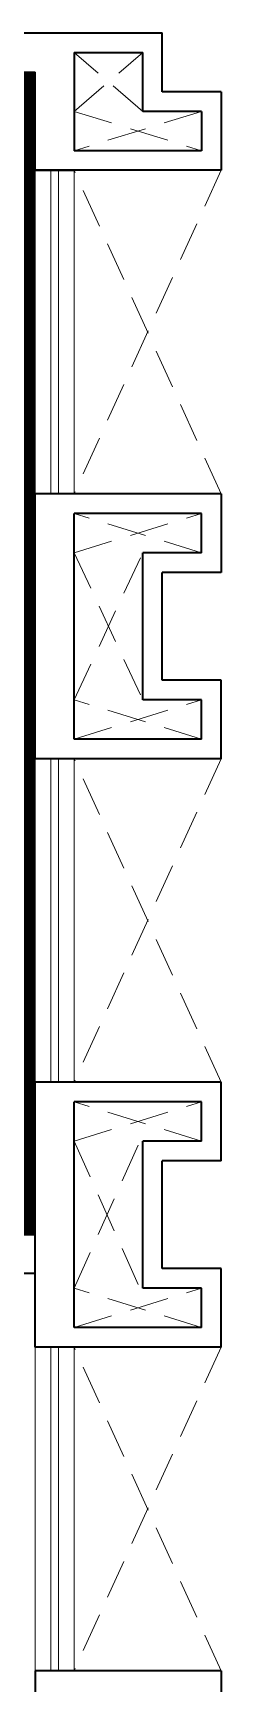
# Model space of a CAD drawing. Header units: millimetres. Extents: x -3092155 to -372614, y -7085746 to -5662826.
# Drawn here: x -388170 to -387210, y -5671839 to -5663426 of the extents above; entities that cross this region are included whole.
import ezdxf

# ---------------------------------------------------------------- set-up
doc = ezdxf.new("R2010")
doc.units = ezdxf.units.MM
doc.header["$LTSCALE"] = 2
doc.header["$MEASUREMENT"] = 0
doc.linetypes.add('DASHED2', pattern=[0.375, 0.25, -0.125])
doc.layers.add('DOT', color=7, linetype='DASHED2', lineweight=0, true_color=0x89067c)
for name, color, linetype, lineweight in [('DUCT', 37, 'Continuous', 35), ('glass', 5, 'Continuous', 15), ('SILL', 74, 'Continuous', 9), ('TEXT', 7, 'Continuous', 13), ('WAll', 250, 'Continuous', 35)]:
    doc.layers.add(name, color=color, linetype=linetype, lineweight=lineweight)

msp = doc.modelspace()

# ---------------------------------------------------------------- hatches: boundary and pattern name
at = {"layer": 'TEXT', "lineweight": 50, "ltscale": 100, "true_color": 0x7ae4ea, "transparency": 33554597}
h = msp.add_hatch(dxfattribs=at)
h.set_pattern_fill('_USER', color=141, scale=10, pattern_type=0)
h.set_pattern_definition([(0, (0, 0), (0, 10), [])])
h.paths.add_polyline_path([(-388159.7, -5665776.2), (-388159.7, -5664126.2), (-388159.7, -5664126.2), (-388159.7, -5663626.2), (-400509.3, -5663626.2), (-400509.3, -5664076.2), (-400709.3, -5664076.2), (-400709.3, -5664126.2), (-399510.3, -5664126.2, -0.354207), (-400509.3, -5665259.4), (-400509.3, -5668043, -0.354207), (-399510.3, -5669176.2), (-400709.3, -5669176.2), (-400709.3, -5669226.2), (-400509.3, -5669226.2), (-400509.3, -5669551.2), (-388159.7, -5669551.2), (-388159.7, -5668776.2), (-388159.7, -5667126.2)])
h.paths.add_polyline_path([(-399513.5, -5664176.2), (-400709.3, -5664176.2), (-400709.3, -5665276.2, 0.389983)], flags=0)
h.paths.add_polyline_path([(-400509.3, -5668043, 0.041887), (-400709.3, -5668026.2), (-400709.3, -5669126.2), (-399513.5, -5669126.2, 0.342502)])

# ---------------------------------------------------------------- linework, layer by layer
at = {"layer": 'DOT', "ltscale": 400}
for p, q in [((-387609.7, -5663826.2), (-387959.7, -5663526.2)), ((-387959.7, -5663826.2), (-387609.7, -5663526.2)), ((-387959.7, -5663826.2), (-387309.7, -5664026.2)), ((-387309.7, -5663826.2), (-387959.7, -5664026.2)), ((-387209.7, -5665776.2), (-387959.7, -5664126.2)), ((-387209.7, -5664126.2), (-387959.7, -5665776.2)), ((-387959.7, -5666076.2), (-387309.7, -5665876.2)), ((-387309.7, -5666076.2), (-387959.7, -5665876.2)), ((-387959.7, -5666076.2), (-387609.7, -5666826.2)), ((-387959.7, -5666826.2), (-387609.7, -5666076.2)), ((-387959.7, -5667026.2), (-387309.7, -5666826.2)), ((-387309.7, -5667026.2), (-387959.7, -5666826.2)), ((-387209.7, -5667126.2), (-387959.7, -5668776.2)), ((-387209.7, -5668776.2), (-387959.7, -5667126.2)), ((-387959.7, -5669076.2), (-387309.7, -5668876.2)), ((-387309.7, -5669076.2), (-387959.7, -5668876.2)), ((-387959.7, -5669076.2), (-387624.7, -5669826.2)), ((-387959.7, -5669826.2), (-387624.7, -5669076.2)), ((-387959.7, -5670026.2), (-387309.7, -5669826.2)), ((-387309.7, -5670026.2), (-387959.7, -5669826.2)), ((-387209.7, -5671776.2), (-387959.7, -5670126.2)), ((-387209.7, -5670126.2), (-387959.7, -5671776.2))]:
    msp.add_line(p, q, dxfattribs=at)
at = {"layer": 'DUCT', "ltscale": 100}
for p, q in [((-401294.9, -5663426.2), (-387509.7, -5663426.2)), ((-387959.7, -5663426.2), (-387509.7, -5663426.2)), ((-387509.7, -5663726.2), (-387509.7, -5663426.2)), ((-387959.7, -5663526.2), (-387609.7, -5663526.2)), ((-387959.7, -5663526.2), (-387959.7, -5664026.2)), ((-387959.7, -5663526.2), (-387609.7, -5663526.2)), ((-387609.7, -5663826.2), (-387609.7, -5663526.2)), ((-400509.3, -5663626.2), (-388159.7, -5663626.2)), ((-388159.7, -5664126.2), (-388159.7, -5663626.2)), ((-387209.7, -5663726.2), (-387509.7, -5663726.2)), ((-387209.7, -5663726.2), (-387209.7, -5664126.2)), ((-387309.7, -5663826.2), (-387609.7, -5663826.2)), ((-387309.7, -5663826.2), (-387309.7, -5664026.2)), ((-387459.7, -5664026.2), (-387959.7, -5664026.2)), ((-387309.7, -5664026.2), (-387959.7, -5664026.2)), ((-387959.7, -5664126.2), (-388159.7, -5664126.2)), ((-388159.7, -5664126.2), (-387959.7, -5664126.2)), ((-387359.7, -5664126.2), (-388159.7, -5664126.2)), ((-387209.7, -5664126.2), (-388159.7, -5664126.2)), ((-388159.7, -5667126.2), (-388159.7, -5665776.2)), ((-387209.7, -5665776.2), (-388159.7, -5665776.2)), ((-387209.7, -5665776.2), (-387209.7, -5666176.2)), ((-387959.7, -5667026.2), (-387959.7, -5665876.2)), ((-387309.7, -5665876.2), (-387959.7, -5665876.2)), ((-387309.7, -5666076.2), (-387309.7, -5665876.2)), ((-387609.7, -5666826.2), (-387609.7, -5666076.2)), ((-387309.7, -5666076.2), (-387609.7, -5666076.2)), ((-387509.7, -5666726.2), (-387509.7, -5666176.2)), ((-387209.7, -5666176.2), (-387509.7, -5666176.2)), ((-387209.7, -5666726.2), (-387509.7, -5666726.2)), ((-387209.7, -5667126.2), (-387209.7, -5666726.2)), ((-387309.7, -5666826.2), (-387609.7, -5666826.2)), ((-387309.7, -5667026.2), (-387309.7, -5666826.2)), ((-387309.7, -5667026.2), (-387959.7, -5667026.2)), ((-387209.7, -5667126.2), (-388159.7, -5667126.2)), ((-388159.7, -5670126.2), (-388159.7, -5668776.2)), ((-387209.7, -5668776.2), (-388159.7, -5668776.2)), ((-387209.7, -5669176.2), (-387209.7, -5668776.2)), ((-387959.7, -5670026.2), (-387959.7, -5668876.2)), ((-387309.7, -5668876.2), (-387959.7, -5668876.2)), ((-387309.7, -5669076.2), (-387309.7, -5668876.2)), ((-387609.7, -5669826.2), (-387609.7, -5669076.2)), ((-387309.7, -5669076.2), (-387609.7, -5669076.2)), ((-387509.7, -5669726.2), (-387509.7, -5669176.2)), ((-387209.7, -5669176.2), (-387509.7, -5669176.2)), ((-387209.7, -5669726.2), (-387509.7, -5669726.2)), ((-387209.7, -5670126.2), (-387209.7, -5669726.2)), ((-387309.7, -5669826.2), (-387609.7, -5669826.2)), ((-387309.7, -5670026.2), (-387309.7, -5669826.2)), ((-387309.7, -5670026.2), (-387959.7, -5670026.2)), ((-387209.7, -5670126.2), (-388159.7, -5670126.2)), ((-387209.7, -5671776.2), (-388159.7, -5671776.2)), ((-388159.7, -5671776.2), (-388159.7, -5672376.2)), ((-387209.7, -5671776.2), (-387209.7, -5672176.2))]:
    msp.add_line(p, q, dxfattribs=at)
at = {"layer": 'glass', "ltscale": 100}
for p, q in [((-388079.7, -5665776.2), (-388079.7, -5664126.2)), ((-388039.7, -5665776.2), (-388039.7, -5664126.2)), ((-388079.7, -5668776.2), (-388079.7, -5667126.2)), ((-388039.7, -5668776.2), (-388039.7, -5667126.2)), ((-388079.7, -5671776.2), (-388079.7, -5670126.2)), ((-388039.7, -5671776.2), (-388039.7, -5670126.2))]:
    msp.add_line(p, q, dxfattribs=at)
at = {"layer": 'SILL', "ltscale": 100}
for p, q in [((-388159.7, -5665801.2), (-388159.7, -5664126.2)), ((-387959.7, -5665776.2), (-387959.7, -5664126.2)), ((-388159.7, -5668776.2), (-388159.7, -5667126.2)), ((-388159.7, -5668801.2), (-388159.7, -5667151.2)), ((-387959.7, -5668776.2), (-387959.7, -5667126.2)), ((-388159.7, -5671801.2), (-388159.7, -5670126.2)), ((-387959.7, -5671776.2), (-387959.7, -5670126.2))]:
    msp.add_line(p, q, dxfattribs=at)
at = {"layer": 'WAll', "ltscale": 100}
for p, q in [((-388159.7, -5669551.2), (-400509.3, -5669551.2)), ((-388159.7, -5669751.2), (-400509.3, -5669751.2))]:
    msp.add_line(p, q, dxfattribs=at)

doc.saveas('drawing.dxf')
